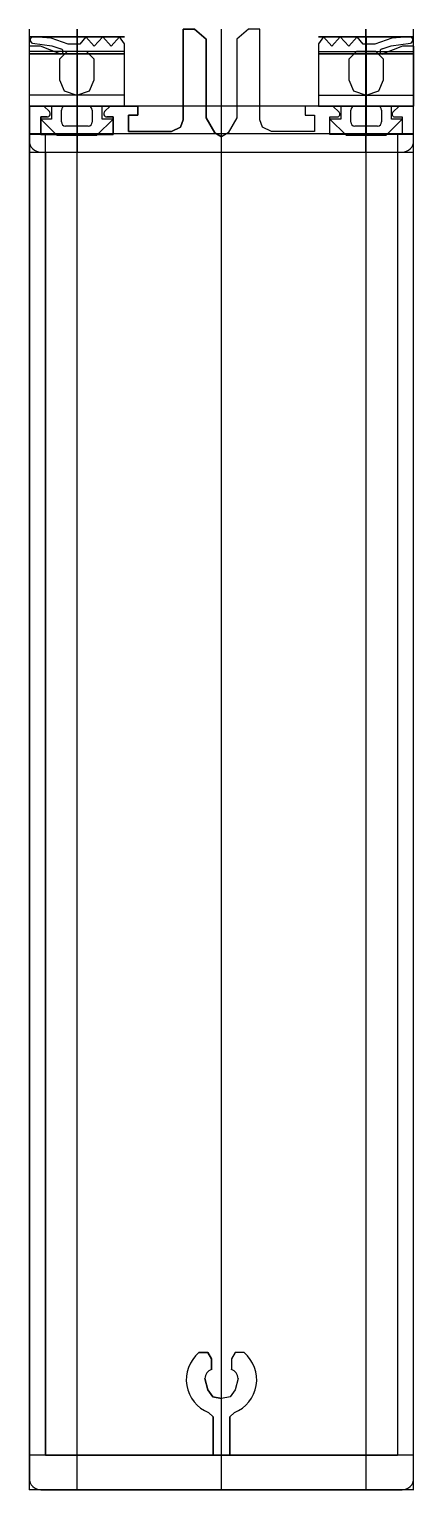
# Model space of a CAD drawing. Extents: x -25 to 25, y -174 to 16.
import ezdxf

# ---------------------------------------------------------------- set-up
doc = ezdxf.new("R2010")
doc.units = 0
doc.layers.get('0').update_dxf_attribs({"linetype": 'CONTINUOUS'})

msp = doc.modelspace()

# ---------------------------------------------------------------- linework, layer by layer
at = {"linetype": 'CONTINUOUS'}
for p, q in [((-25, -174), (-25, 16)), ((-18.82, 16), (-18.82, -174)), ((-18.8, 16), (-18.8, 0)), ((-3.5, 16), (-5, 16)), ((-5, 16), (-5, 4.2)), ((-5, 4.2), (-5, 16)), ((-5, 16), (-3.5, 16)), ((-2, 14.7), (-3.5, 16)), ((-3.5, 16), (-2, 14.7)), ((0, -174), (0, 16)), ((0, 0), (0, 16)), ((3.5, 16), (2, 14.7)), ((3.5, 16), (2, 14.7)), ((5, 16), (3.5, 16)), ((5, 16), (3.5, 16)), ((5, 4.2), (5, 16)), ((5, 4.2), (5, 16)), ((18.8, 0), (18.8, 16)), ((18.82, -174), (18.82, 16)), ((25, -174), (25, 16)), ((-25.02, 15), (-12.62, 15)), ((-12.62, 15), (-25.02, 15)), ((-23.53, 13.8), (-25.02, 13.8)), ((-25.02, 13.8), (-25.02, 12.79)), ((-24.57, 14.18), (-22.07, 13.82)), ((-22.18, 14.82), (-24.45, 14.99)), ((-21.14, 12.82), (-23.53, 13.8)), ((-19.93, 14.06), (-22.18, 14.82)), ((-22.07, 13.82), (-20.91, 13.43)), ((-18.44, 14.06), (-19.93, 14.06)), ((-18.82, 15), (-18.82, 2.2)), ((-18.82, 15), (-18.82, 12.79)), ((-17.67, 15), (-18.44, 14.06)), ((-16.56, 13.81), (-17.67, 15)), ((-15.46, 15), (-16.56, 13.81)), ((-14.34, 13.81), (-15.46, 15)), ((-13.26, 15), (-14.34, 13.81)), ((-12.62, 14.11), (-13.26, 15)), ((-12.62, 12.79), (-12.62, 14.11)), ((-2, 4.45), (-2, 14.7)), ((-2, 14.7), (-2, 4.45)), ((2, 14.7), (2, 4.45)), ((2, 14.7), (2, 4.45)), ((25.02, 15), (12.62, 15)), ((12.62, 15), (25.02, 15)), ((13.26, 15), (12.62, 14.11)), ((12.62, 14.11), (12.62, 12.79)), ((14.34, 13.81), (13.26, 15)), ((15.46, 15), (14.34, 13.81)), ((16.56, 13.81), (15.46, 15)), ((17.67, 15), (16.56, 13.81)), ((18.44, 14.06), (17.67, 15)), ((19.93, 14.06), (18.44, 14.06)), ((18.82, 15), (18.82, 2.2)), ((18.82, 15), (18.82, 12.79)), ((22.18, 14.82), (19.93, 14.06)), ((20.91, 13.43), (22.07, 13.82)), ((23.53, 13.8), (21.14, 12.82)), ((22.07, 13.82), (24.57, 14.18)), ((24.45, 14.99), (22.18, 14.82)), ((25.02, 13.8), (23.53, 13.8)), ((25.02, 12.79), (25.02, 13.8)), ((-12.62, 13.1), (-25.02, 13.1)), ((-12.62, 12.79), (-25.02, 12.79)), ((-12.62, 12.79), (-25.02, 12.79)), ((-25.02, 12.79), (-25.02, 6)), ((-12.62, 12.79), (-25.02, 12.79)), ((-25.02, 12.79), (-12.62, 12.79)), ((-20.07, 13.1), (-21.07, 12.1)), ((-21.07, 12.1), (-21.07, 9.4)), ((-17.57, 13.1), (-20.07, 13.1)), ((-16.57, 12.1), (-17.57, 13.1)), ((-16.57, 9.4), (-16.57, 12.1)), ((-12.62, 6), (-12.62, 12.79)), ((12.62, 13.1), (25.02, 13.1)), ((12.62, 12.79), (25.02, 12.79)), ((25.02, 12.79), (12.62, 12.79)), ((12.62, 12.79), (12.62, 6)), ((12.62, 12.79), (25.02, 12.79)), ((12.62, 12.79), (25.02, 12.79)), ((17.57, 13.1), (16.57, 12.1)), ((16.57, 12.1), (16.57, 9.4)), ((20.07, 13.1), (17.57, 13.1)), ((21.07, 12.1), (20.07, 13.1)), ((21.07, 9.4), (21.07, 12.1)), ((25.02, 6), (25.02, 12.79)), ((-21.07, 9.4), (-20.48, 7.99)), ((-20.48, 7.99), (-18.82, 7.4)), ((-18.82, 7.4), (-17.16, 7.99)), ((-17.16, 7.99), (-16.57, 9.4)), ((16.57, 9.4), (17.16, 7.99)), ((17.16, 7.99), (18.82, 7.4)), ((18.82, 7.4), (20.48, 7.99)), ((20.48, 7.99), (21.07, 9.4)), ((-12.62, 7.4), (-25.02, 7.4)), ((25.02, 6), (-25.02, 6)), ((-12.62, 6), (-25.02, 6)), ((-25.02, 6), (-22.11, 6)), ((25, 6), (-25, 6)), ((-23.1, 6), (-25, 6)), ((-25, 6), (-25, 1.5)), ((-25, 1.5), (-25, 6)), ((-25, 6), (-23.1, 6)), ((-14.11, 6), (-23.51, 6)), ((-22.38, 5.28), (-23.1, 6)), ((-23.1, 6), (-22.38, 5.28)), ((-22.11, 6), (-20.3, 6)), ((-20.3, 6), (-22.11, 6)), ((-22.11, 6), (-22.11, 4.3)), ((-20.3, 6), (-17.29, 6)), ((-18.82, 6), (-18.82, 2.2)), ((-15.51, 6), (-17.35, 6)), ((-17.29, 6), (-15.52, 6)), ((-15.52, 6), (-12.62, 6)), ((-15.51, 4.3), (-15.51, 6)), ((-14.5, 6), (-15.22, 5.28)), ((-15.22, 5.28), (-14.5, 6)), ((-10.9, 6), (-14.5, 6)), ((-14.5, 6), (-10.9, 6)), ((-10.9, 4.8), (-10.9, 6)), ((-10.9, 6), (-10.9, 4.8)), ((14.5, 6), (10.9, 6)), ((10.9, 6), (10.9, 4.8)), ((10.9, 6), (10.9, 4.8)), ((14.5, 6), (10.9, 6)), ((12.62, 7.4), (25.02, 7.4)), ((12.62, 6), (25.02, 6)), ((12.62, 6), (15.52, 6)), ((14.11, 6), (23.51, 6)), ((15.3, 5.2), (14.5, 6)), ((15.3, 5.2), (14.5, 6)), ((17.35, 6), (15.51, 6)), ((15.51, 6), (15.51, 4.3)), ((15.52, 6), (17.29, 6)), ((17.29, 6), (20.3, 6)), ((18.82, 6), (18.82, 2.2)), ((20.3, 6), (22.11, 6)), ((22.11, 6), (20.3, 6)), ((22.11, 6), (25.02, 6)), ((22.11, 4.3), (22.11, 6)), ((23.1, 6), (22.3, 5.2)), ((23.1, 6), (22.3, 5.2)), ((25, 6), (23.1, 6)), ((25, 6), (23.1, 6)), ((25, 1.5), (25, 6)), ((25, 1.5), (25, 6)), ((-22.11, 4.3), (-23.51, 4.3)), ((-23.51, 4.3), (-21.41, 2.2)), ((-23.5, 2.3), (-23.5, 4.6)), ((-23.5, 4.6), (-22.67, 4.6)), ((-22.67, 4.6), (-23.5, 4.6)), ((-23.5, 4.6), (-23.5, 2.3)), ((-20.83, 3.94), (-20.83, 5.47)), ((-16.83, 5.47), (-16.83, 3.91)), ((-16.21, 2.2), (-14.11, 4.3)), ((-14.11, 4.3), (-15.51, 4.3)), ((-14.93, 4.6), (-14.1, 4.6)), ((-14.1, 4.6), (-14.93, 4.6)), ((-14.1, 4.6), (-14.1, 2.3)), ((-14.1, 2.3), (-14.1, 4.6)), ((-12.1, 2.7), (-12.1, 4.8)), ((-12.1, 4.8), (-10.9, 4.8)), ((-10.9, 4.8), (-12.1, 4.8)), ((-12.1, 4.8), (-12.1, 2.7)), ((-5, 4.2), (-5.33, 3.26)), ((-5.33, 3.26), (-5, 4.2)), ((-0.87, 2.5), (-2, 4.45)), ((-2, 4.45), (-0.87, 2.5)), ((2, 4.45), (0.87, 2.5)), ((2, 4.45), (0.87, 2.5)), ((5.33, 3.26), (5, 4.2)), ((5.33, 3.26), (5, 4.2)), ((10.9, 4.8), (12.1, 4.8)), ((10.9, 4.8), (12.1, 4.8)), ((12.1, 4.8), (12.1, 2.7)), ((12.1, 4.8), (12.1, 2.7)), ((14.1, 2.3), (14.1, 4.6)), ((14.1, 4.6), (15.05, 4.6)), ((14.1, 4.6), (15.05, 4.6)), ((14.1, 2.3), (14.1, 4.6)), ((15.51, 4.3), (14.11, 4.3)), ((14.11, 4.3), (16.21, 2.2)), ((16.83, 3.91), (16.83, 5.47)), ((20.83, 5.47), (20.83, 3.94)), ((21.41, 2.2), (23.51, 4.3)), ((23.51, 4.3), (22.11, 4.3)), ((22.55, 4.6), (23.5, 4.6)), ((22.55, 4.6), (23.5, 4.6)), ((23.5, 4.6), (23.5, 2.3)), ((23.5, 4.6), (23.5, 2.3)), ((25, 2.41), (-25, 2.41)), ((-25, 2.3), (-25, -172.5)), ((-22.9, 2.3), (-25, 2.3)), ((-25, 2.3), (-25, -172.5)), ((-14.1, 2.3), (-23.5, 2.3)), ((-23.5, 2.3), (-14.1, 2.3)), ((-22.9, -169.5), (-22.9, 2.3)), ((-21.41, 2.2), (-16.21, 2.2)), ((-17.33, 3.4), (-20.29, 3.4)), ((-6.5, 2.7), (-12.1, 2.7)), ((-12.1, 2.7), (-6.5, 2.7)), ((-5.33, 3.26), (-6.5, 2.7)), ((-6.5, 2.7), (-5.33, 3.26)), ((0, 1.99), (-0.87, 2.5)), ((-0.87, 2.5), (0, 1.99)), ((0.87, 2.5), (0, 1.99)), ((0.87, 2.5), (0, 1.99)), ((6.5, 2.7), (5.33, 3.26)), ((6.5, 2.7), (5.33, 3.26)), ((12.1, 2.7), (6.5, 2.7)), ((12.1, 2.7), (6.5, 2.7)), ((23.5, 2.3), (14.1, 2.3)), ((23.5, 2.3), (14.1, 2.3)), ((16.21, 2.2), (21.41, 2.2)), ((20.29, 3.4), (17.33, 3.4)), ((25, 2.3), (22.9, 2.3)), ((22.9, 2.3), (22.9, -169.5)), ((25, -172.5), (25, 2.41)), ((25, -172.5), (25, 2.3)), ((-25.02, 0), (25.02, 0)), ((-25, 0), (25, 0)), ((-23.5, 0), (23.5, 0)), ((-23.5, 0), (23.5, 0)), ((-22.9, 0), (-22.9, -169.5)), ((25, -172.5), (25, -6.51)), ((-1.76, -156.13), (-2.94, -156.16)), ((-2.94, -156.16), (-1.76, -156.13)), ((-1.28, -156.95), (-1.76, -156.13)), ((-1.76, -156.13), (-1.28, -156.95)), ((-1.28, -158.35), (-1.28, -156.95)), ((-1.28, -156.95), (-1.28, -158.35)), ((0, -169.5), (0, -156.13)), ((1.76, -156.13), (1.28, -156.95)), ((1.76, -156.13), (1.28, -156.95)), ((1.28, -156.95), (1.28, -158.35)), ((1.28, -156.95), (1.28, -158.35)), ((2.94, -156.16), (1.76, -156.13)), ((2.94, -156.16), (1.76, -156.13)), ((-1.78, -160.98), (-2.17, -159.53)), ((-2.17, -159.53), (-1.78, -160.98)), ((2.17, -159.53), (1.78, -160.98)), ((2.17, -159.53), (1.78, -160.98)), ((-1.13, -161.89), (-1.78, -160.98)), ((-1.78, -160.98), (-1.13, -161.89)), ((1.78, -160.98), (1.13, -161.89)), ((1.78, -160.98), (1.13, -161.89)), ((0, -162.13), (-1.13, -161.89)), ((-1.13, -161.89), (0, -162.13)), ((1.13, -161.89), (0, -162.13)), ((1.13, -161.89), (0, -162.13)), ((-1.68, -163.95), (-1.08, -164.5)), ((-1.08, -164.5), (-1.68, -163.95)), ((-1.08, -164.5), (-1.08, -169.5)), ((-1.08, -169.5), (-1.08, -164.5)), ((1.08, -164.5), (1.68, -163.95)), ((1.68, -163.95), (1.08, -164.5)), ((1.08, -169.5), (1.08, -164.5)), ((1.08, -164.5), (1.08, -169.5)), ((25.02, -169.5), (-25.02, -169.5)), ((22.9, -169.5), (-22.9, -169.5)), ((-22.9, -169.5), (22.9, -169.5)), ((-4.59, -169.5), (4.59, -169.5)), ((-1.08, -169.5), (1.08, -169.5)), ((-1.08, -169.5), (1.08, -169.5)), ((25.02, -174), (-25.02, -174)), ((-23.5, -174), (23.5, -174)), ((-23.5, -174), (23.5, -174)), ((-23.5, -174), (23.5, -174))]:
    msp.add_line(p, q, dxfattribs=at)
for centre, radius, start, end in [((-24.49, 14.58), 0.41, 84.6202, 258.5259), ((-20.95, 13.1), 0.336, 235.3266, 83.3556), ((20.95, 13.1), 0.336, 96.6444, 304.6734), ((24.49, 14.58), 0.41, 281.4741, 95.3798), ((-20.3, 5.47), 0.53, 90, 180), ((-17.36, 5.47), 0.53, 359.9898, 88.9189), ((17.36, 5.47), 0.53, 91.0811, 180.0102), ((20.3, 5.47), 0.53, 0, 90), ((-22.67, 5), 0.4, 269.3746, 44.4318), ((-22.67, 5), 0.4, 269.3746, 44.4318), ((-20.29, 3.94), 0.54, 180, 270), ((-17.34, 3.91), 0.51, 271.1235, 0.011), ((-14.93, 5), 0.4, 135.5682, 270.6254), ((-14.93, 5), 0.4, 135.5682, 270.6254), ((15.06, 4.95), 0.35, 269.1669, 45.5933), ((15.06, 4.95), 0.35, 269.1669, 45.5933), ((17.34, 3.91), 0.51, 179.989, 268.8765), ((20.29, 3.94), 0.54, 270, 0), ((22.54, 4.95), 0.35, 134.4067, 270.8331), ((22.54, 4.95), 0.35, 134.4067, 270.8331), ((-23.5, 1.5), 1.5, 180, 270), ((-23.5, 1.5), 1.5, 180, 270), ((23.5, 1.5), 1.5, 270, 0), ((23.5, 1.5), 1.5, 270, 0), ((0.01, -159.68), 4.59, 129.9147, 248.4609), ((0.01, -159.68), 4.59, 129.9147, 248.4609), ((-0.01, -159.68), 4.59, 291.5391, 50.0853), ((-0.01, -159.68), 4.59, 291.5391, 50.0853), ((-0.88, -159.58), 1.29, 108.0244, 177.9257), ((-0.88, -159.58), 1.29, 108.0244, 177.9257), ((0.88, -159.58), 1.29, 2.0743, 71.9756), ((0.88, -159.58), 1.29, 2.0743, 71.9756), ((-23.5, -172.5), 1.5, 180, 270), ((-23.5, -172.5), 1.5, 180, 270), ((-23.5, -172.5), 1.5, 180, 270), ((23.5, -172.5), 1.5, 270, 0), ((23.5, -172.5), 1.5, 270, 0), ((23.5, -172.5), 1.5, 270, 0)]:
    msp.add_arc(centre, radius, start, end, dxfattribs=at)

doc.saveas('drawing.dxf')
